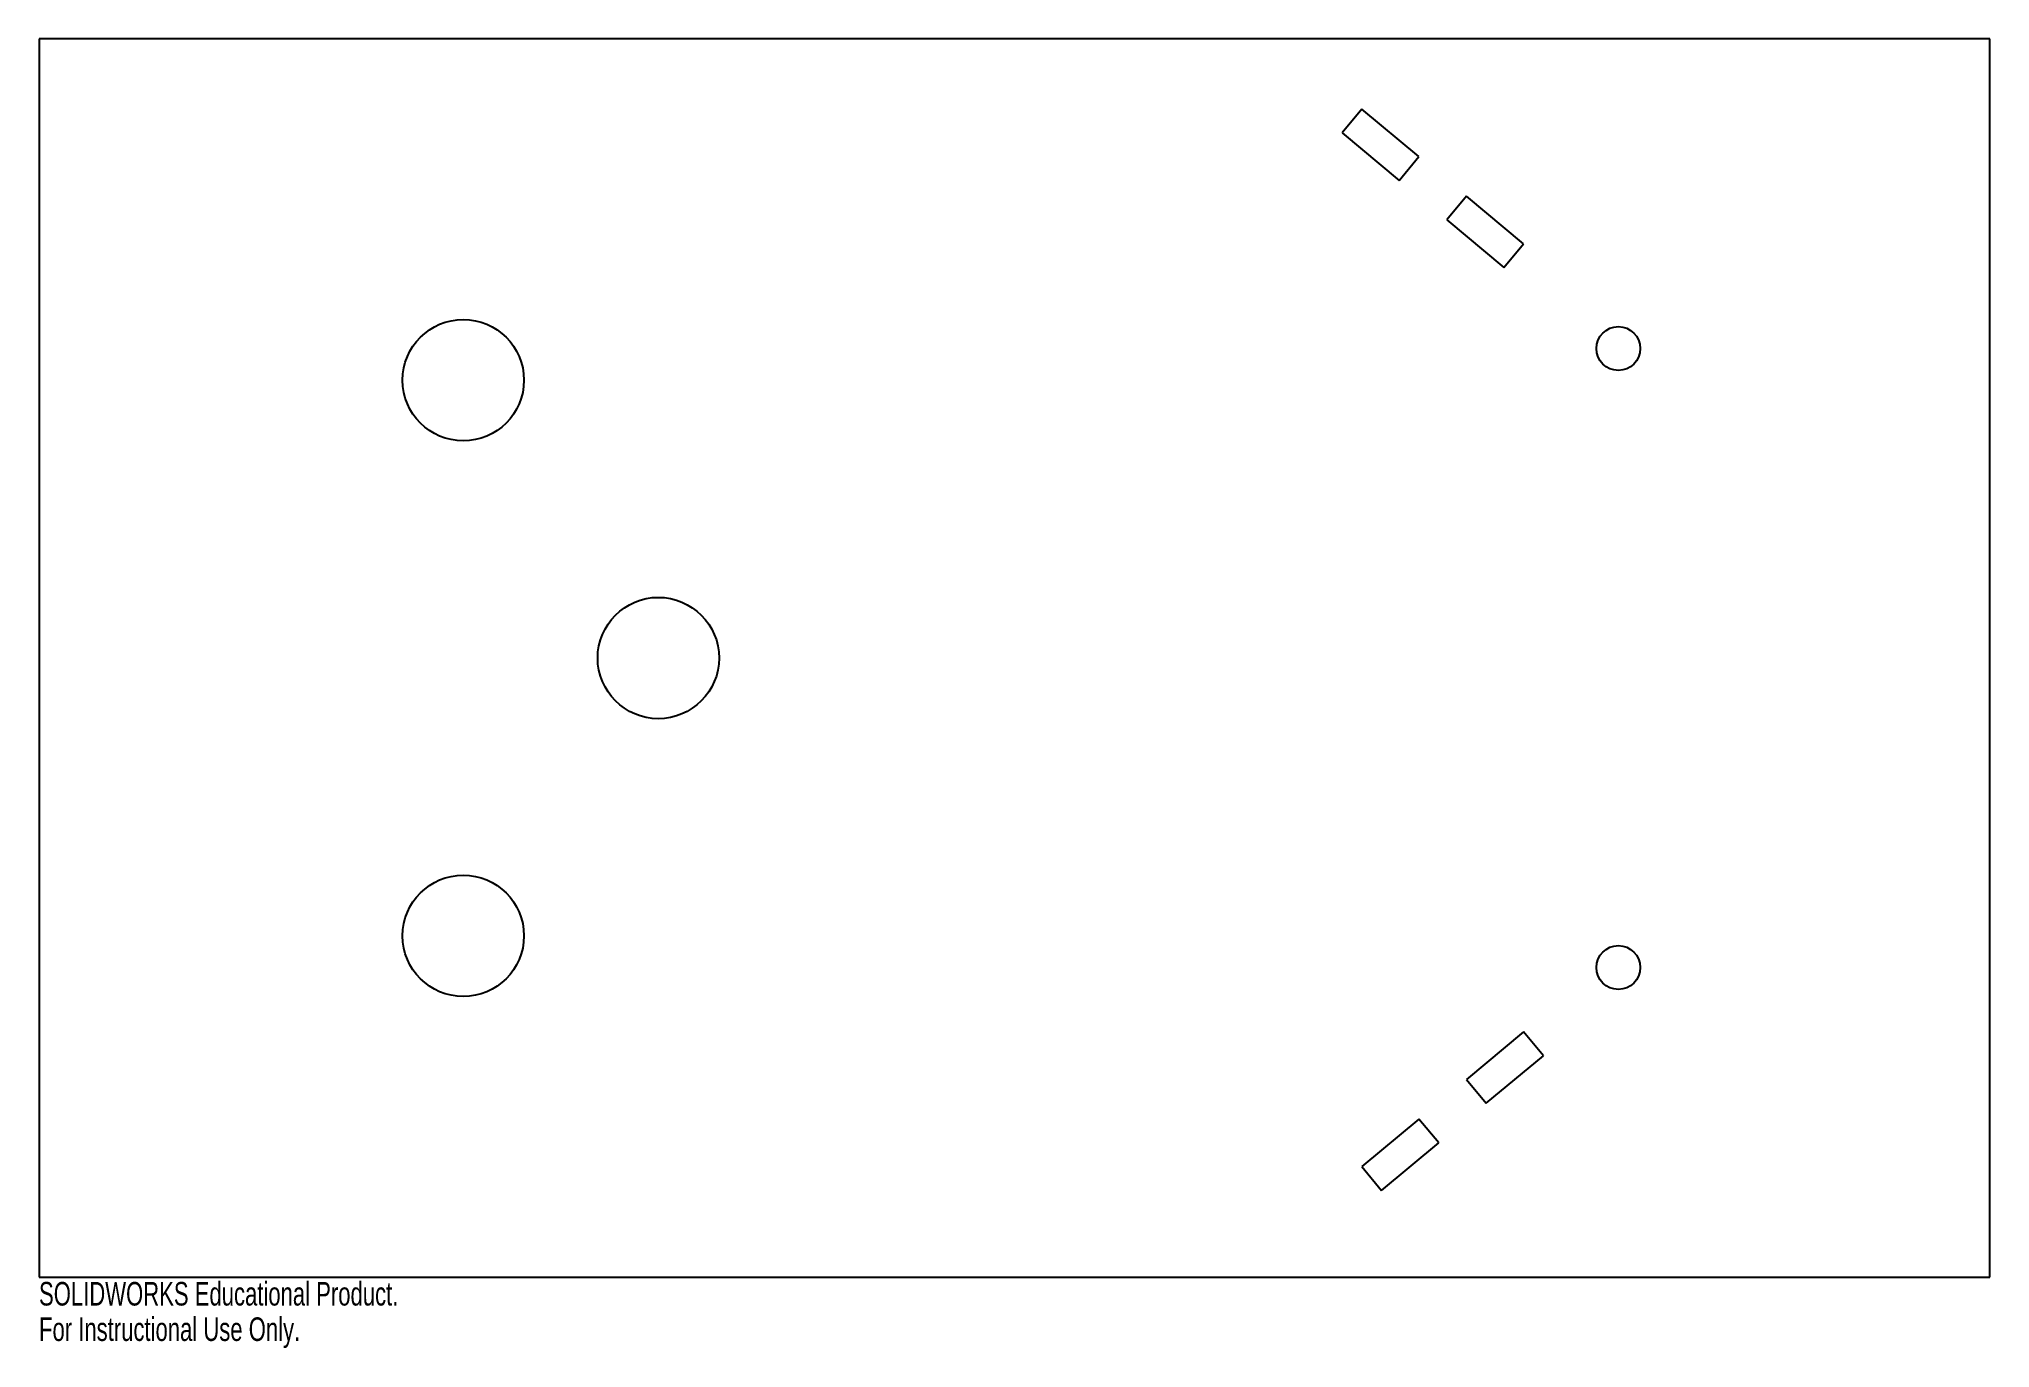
# Model space of a CAD drawing. Header units: inches. Extents: x 0 to 15.8, y -0.6 to 10.
import ezdxf

# ---------------------------------------------------------------- set-up
doc = ezdxf.new("R2010")
doc.units = ezdxf.units.IN
doc.header["$MEASUREMENT"] = 0
doc.styles.add('SLDTEXTSTYLE0', font='TXT', dxfattribs={"width": 0.7})

msp = doc.modelspace()

# ---------------------------------------------------------------- linework, layer by layer
at = {"color": 7, "linetype": 'Continuous', "lineweight": 25}
for p, q in [((0, 10), (0, 0)), ((15.75, 10), (0, 10)), ((15.75, 0), (15.75, 10)), ((10.679, 9.434), (10.519, 9.242)), ((11.14, 9.05), (10.679, 9.434)), ((10.519, 9.242), (10.98, 8.858)), ((10.98, 8.858), (11.14, 9.05)), ((11.524, 8.73), (11.364, 8.538)), ((11.985, 8.346), (11.524, 8.73)), ((11.364, 8.538), (11.825, 8.154)), ((11.825, 8.154), (11.985, 8.346)), ((11.985, 1.98), (11.524, 1.596)), ((12.145, 1.788), (11.985, 1.98)), ((11.684, 1.404), (12.145, 1.788)), ((11.524, 1.596), (11.684, 1.404)), ((11.14, 1.276), (10.679, 0.892)), ((11.3, 1.084), (11.14, 1.276)), ((10.839, 0.699), (11.3, 1.084)), ((10.679, 0.892), (10.839, 0.699)), ((0, 0), (15.75, 0))]:
    msp.add_line(p, q, dxfattribs=at)
for centre, radius in [((3.425, 7.244), 0.49), ((12.75, 7.5), 0.177), ((5, 5), 0.49), ((3.425, 2.756), 0.49), ((12.75, 2.5), 0.177)]:
    msp.add_circle(centre, radius, dxfattribs=at)

# ---------------------------------------------------------------- texts
at = {"color": 7, "linetype": 'Continuous', "char_height": 0.1903, "attachment_point": 1, "style": 'SLDTEXTSTYLE0'}
for s, insert in [('SOLIDWORKS Educational Product.', (0, -0.04)), ('For Instructional Use Only.', (0, -0.326))]:
    msp.add_mtext(s, dxfattribs=dict(at, insert=insert))

doc.saveas('drawing.dxf')
